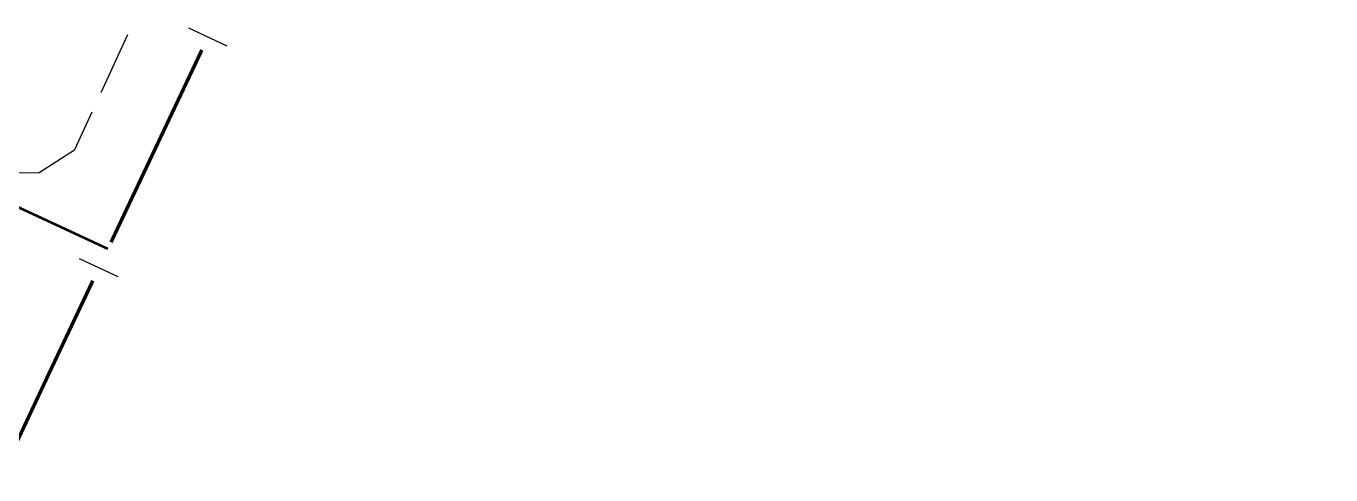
# Model space of a CAD drawing. Extents: x 204373 to 205952, y 4873300 to 4875179.
# Drawn here: x 204890.6 to 204982.6, y 4874206.6 to 4874238.3 of the extents above; entities that cross this region are included whole.
import ezdxf

# ---------------------------------------------------------------- set-up
doc = ezdxf.new("R2010")
doc.units = 0
doc.header["$LTSCALE"] = 1.5
doc.header["$MEASUREMENT"] = 0
doc.linetypes.add('TRACO_11', pattern=[8, 3, -1, 3, -1])
doc.linetypes.add('TRACO_25', pattern=[8, 3, -1, 1, -1, 1, -1])
for name, color, linetype in [('LM-LIM-SETORES-BAIRROS', 250, 'CONTINUOUS'), ('SV-EIXO-RUA-N-PAV', 6, 'CONTINUOUS'), ('SV-RUA-NAO-PAV', 7, 'CONTINUOUS'), ('SV-RUA-PAVIM', 7, 'CONTINUOUS')]:
    doc.layers.add(name, color=color, linetype=linetype)

msp = doc.modelspace()

# ---------------------------------------------------------------- linework, layer by layer
at = {"layer": 'LM-LIM-SETORES-BAIRROS'}
for points in [[(204904.793651, 4874236.833817), (204902.080783, 4874238.114578)], [(204897.109087, 4874220.55661), (204894.396219, 4874221.83737)]]:
    msp.add_lwpolyline(points, dxfattribs=at)
at = {"layer": 'LM-LIM-SETORES-BAIRROS', "const_width": 0.25}
for points in [[(204896.606494, 4874223.005569), (204903.010297, 4874236.569908)], [(204892.19438, 4874213.659965), (204895.325733, 4874220.292701)], [(204891.912433, 4874213.057417), (204892.19438, 4874213.659965)], [(204888.945691, 4874206.717193), (204891.912433, 4874213.057417)]]:
    msp.add_lwpolyline(points, dxfattribs=at)
at = {"layer": 'SV-EIXO-RUA-N-PAV', "const_width": 0.18}
for points in [[(204888.632783, 4874226.140909), (204895.726248, 4874222.843947)], [(204895.726248, 4874222.843947), (204896.385526, 4874222.537522)]]:
    msp.add_lwpolyline(points, dxfattribs=at)
at = {"layer": 'SV-RUA-NAO-PAV', "linetype": 'TRACO_25'}
msp.add_polyline3d([(204981.334447, 4874417.044012, 10.814545), (204980.845338, 4874417.442722, 10.814545), (204977.926413, 4874418.875158, 10.814545), (204974.435233, 4874419.61099, 10.814545), (204970.229514, 4874419.650751, 10.814545), (204964.372423, 4874418.605933, 10.593267), (204953.790564, 4874416.845131, 10.593267), (204941.547163, 4874413.170229, 10.593267), (204931.182082, 4874408.445133, 10.593267), (204916.134701, 4874403.170169, 10.593267), (204894.677849, 4874395.445198, 10.593267), (204863.506376, 4874384.870312, 10.345905), (204839.420978, 4874375.045216, 9.999599), (204820.042279, 4874367.845217, 9.999599), (204819.466716, 4874366.695113, 9.974862), (204848.358034, 4874301.086608, 10.494323), (204876.397922, 4874240.456309, 10.939574), (204880.179312, 4874234.55288, 10.815893), (204885.739578, 4874230.027145, 10.64274), (204889.446147, 4874227.901755, 10.64274), (204891.549495, 4874227.92667, 10.64274), (204894.027956, 4874229.526746, 10.692212)], dxfattribs=at)
at = {"layer": 'SV-RUA-PAVIM', "linetype": 'TRACO_11'}
msp.add_polyline3d([(204981.334447, 4874417.044012, 10.84063), (204982.358855, 4874415.956232, 10.84063), (204982.562292, 4874414.168641, 10.84063), (204971.952146, 4874392.16663, 10.939574), (204927.884314, 4874303.033529, 10.420115), (204894.027956, 4874229.526746, 10.420115)], dxfattribs=at)

doc.saveas('drawing.dxf')
